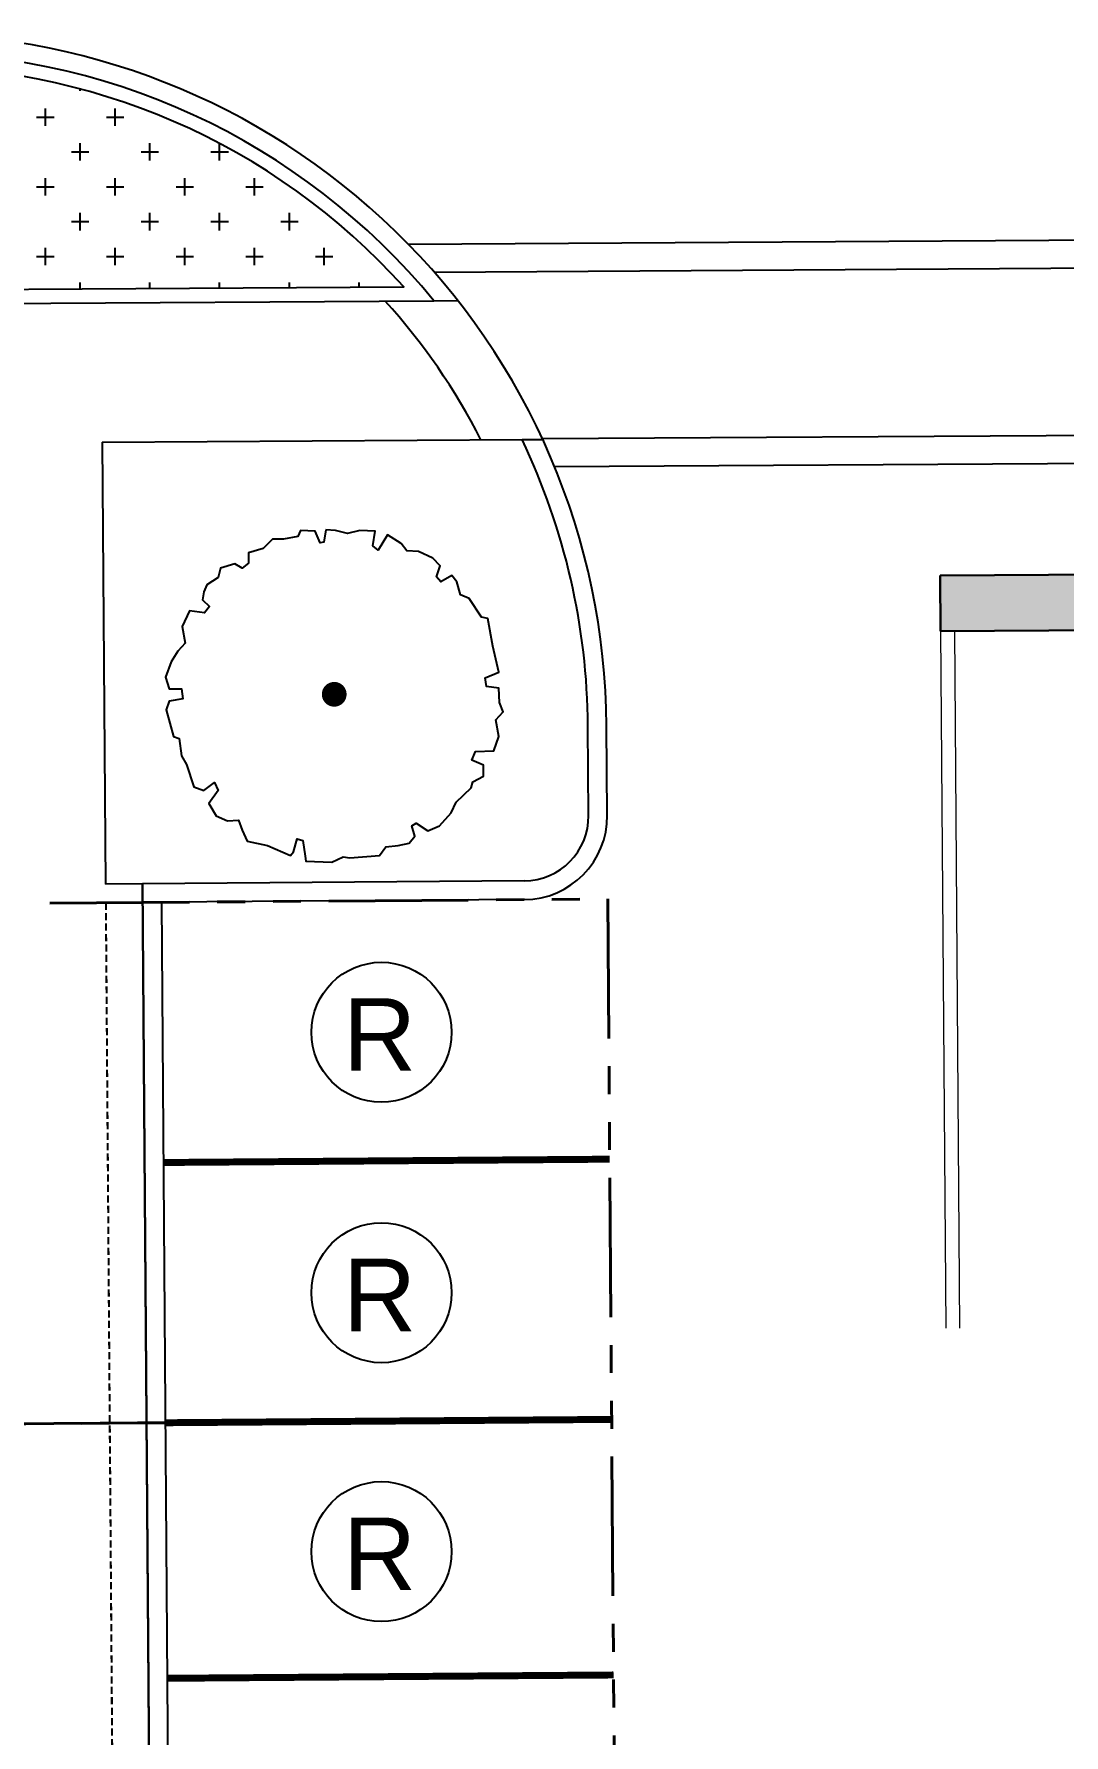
# Model space of a CAD drawing. Header units: feet. Extents: x 919634 to 928945, y 707022 to 708026.
# Drawn here: x 920328.2 to 920365.1, y 707419.8 to 707480.8 of the extents above; entities that cross this region are included whole.
import ezdxf
from ezdxf.enums import TextEntityAlignment as Align

# ---------------------------------------------------------------- set-up
doc = ezdxf.new("R2010")
doc.units = ezdxf.units.FT
doc.header["$LTSCALE"] = 20
doc.header["$MEASUREMENT"] = 0
doc.linetypes.add('Site Plan$0$HIDDEN2', pattern=[0.1875, 0.125, -0.0625])
doc.linetypes.add('Site Plan$0$PHANTOM2', pattern=[1.25, 0.625, -0.125, 0.125, -0.125, 0.125, -0.125])
for name, color, linetype in [('-u-site-xref', 7, 'Continuous'), ('LK-TREE-050M', 2, 'Continuous'), ('LK-TREE-TRNK', 32, 'Continuous'), ('LP-PATT-SHAR', 4, 'Continuous'), ('LP-SHAR-BRDR-CONT', 123, 'Continuous'), ('LP-TREE', 15, 'Continuous'), ('Site Plan$0$-u-site-parking_overhang', 252, 'Site Plan$0$HIDDEN2'), ('Site Plan$0$SP-PARKING DESIGNATION', 254, 'Continuous'), ('Site Plan$0$SP-PAVERS-BANDS', 251, 'Continuous'), ('x-Villa6-LP Block$0$LP-PATT-SHAR', 253, 'Continuous')]:
    doc.layers.add(name, color=color, linetype=linetype)
for name, color, linetype, lineweight in [('Site Plan$0$SP-CURB', 3, 'Continuous', 25), ('Site Plan$0$SP-LOT LINES', 252, 'Site Plan$0$PHANTOM2', 40), ('Site Plan$0$SP-PARKING-STRIPE', 252, 'Continuous', 25), ('Site Plan$0$SP-PAVEMENT MARKINGS', 252, 'Continuous', 30), ('Site Plan$0$SP-PAVEMENT MARKINGS-YELLOW', 252, 'Continuous', 18), ('Site Plan$0$SP-SIDEWALK', 2, 'Continuous', 25)]:
    doc.layers.add(name, color=color, linetype=linetype, lineweight=lineweight)
doc.layers.get('-u-site-xref').off()
doc.styles.add('Site Plan$0$ARIAL', font='arial.ttf')

# ---------------------------------------------------------------- blocks, each defined once
blk = doc.blocks.new('Site Plan')
at = {"layer": 'Site Plan$0$SP-PAVEMENT MARKINGS'}
h = blk.add_hatch(color=256, dxfattribs=at)
h.dxf.hatch_style = 1
edge = h.paths.add_edge_path()
edge.add_line((920370.665, 707461.42), (920360.692, 707461.357))
edge.add_line((920360.692, 707461.357), (920360.705, 707459.358))
edge.add_line((920360.705, 707459.358), (920372.959, 707459.434))
edge.add_arc((920397.758, 707456.266), 25, 168.06416, 172.71934, ccw=False)
edge.add_line((920373.298, 707461.436), (920370.665, 707461.42))
at = {"layer": 'Site Plan$0$-u-site-parking_overhang', "ltscale": 0.1, "extrusion": (7.49369e-08, 5.50407e-10, 1), "elevation": 0.069}
for points in [[(920330.777, 707449.623), (920331.189, 707394.291)], [(920330.779, 707449.623), (920331.191, 707394.291)]]:
    blk.add_lwpolyline(points, dxfattribs=at)
at = {"layer": 'Site Plan$0$SP-CURB'}
for p, q in [((920342.547, 707471.214), (920343.402, 707471.219)), ((920345.708, 707466.234), (920346.446, 707466.238)), ((920348.091, 707452.752), (920348.067, 707455.961)), ((920348.761, 707452.757), (920348.737, 707455.966)), ((920345.778, 707450.405), (920332.102, 707450.303)), ((920332.102, 707450.303), (920332.522, 707393.964)), ((920345.783, 707449.735), (920332.777, 707449.638)), ((920332.777, 707449.638), (920333.187, 707394.639))]:
    blk.add_line(p, q, dxfattribs=at)
for centre, radius, start, end in [((920323.738, 707455.781), 25, 0.42452, 91.2313), ((920323.738, 707455.781), 24.33, 39.36943, 91.2313), ((920323.738, 707455.781), 24.33, 0.42452, 25.44338), ((920345.761, 707452.734), 2.33, 270.42714, 0.42452), ((920345.761, 707452.734), 3, 270.42714, 0.42452)]:
    blk.add_arc(centre, radius, start, end, dxfattribs=at)
at = {"layer": 'Site Plan$0$SP-LOT LINES', "ltscale": 0.4, "extrusion": (7.49369e-08, 5.50407e-10, 1)}
for p, q in [((920258.78, 707449.086, 0), (920348.778, 707449.757)), ((920348.778, 707449.757), (920349.626, 707336.093)), ((920348.918, 707431.091), (920258.919, 707430.42, 0)), ((920258.919, 707430.42, 0), (920348.918, 707431.091))]:
    blk.add_line(p, q, dxfattribs=at)
at = {"layer": 'Site Plan$0$SP-PARKING DESIGNATION'}
for centre in [(920340.665, 707444.975), (920340.665, 707435.634), (920340.665, 707426.349)]:
    blk.add_circle(centre, 2.511, dxfattribs=at)
at = {"layer": 'Site Plan$0$SP-PARKING-STRIPE', "extrusion": (7.49369e-08, 5.50407e-10, 1), "const_width": 0.25, "elevation": 0.069}
for points in [[(920348.846, 707440.424), (920332.846, 707440.305)], [(920348.916, 707431.091), (920332.916, 707430.971)], [(920348.984, 707421.924), (920332.984, 707421.805)]]:
    blk.add_lwpolyline(points, dxfattribs=at)
at = {"layer": 'Site Plan$0$SP-PAVEMENT MARKINGS'}
for p, q in [((920360.692, 707461.357, 0), (920373.298, 707461.436, 0)), ((920360.692, 707461.357, 0), (920360.707, 707459.358, 0)), ((920360.707, 707459.358, 0), (920372.959, 707459.434, 0))]:
    blk.add_line(p, q, dxfattribs=at)
at = {"layer": 'Site Plan$0$SP-PAVEMENT MARKINGS-YELLOW'}
for p, q in [((920360.707, 707459.358, 0), (920360.894, 707434.358)), ((920361.207, 707459.361, 0), (920361.394, 707434.361))]:
    blk.add_line(p, q, dxfattribs=at)
at = {"layer": 'Site Plan$0$SP-PAVERS-BANDS'}
for p, q in [((920341.633, 707473.239, 0), (920379.625, 707473.476, 0)), ((920342.552, 707472.244, 0), (920378.72, 707472.47, 0)), ((920346.432, 707466.268), (920374.924, 707466.447)), ((920346.867, 707465.271, 0), (920374.45, 707465.444, 0))]:
    blk.add_line(p, q, dxfattribs=at)
at = {"layer": 'Site Plan$0$SP-SIDEWALK'}
for p, q in [((920242.484, 707470.588), (920342.547, 707471.214)), ((920330.654, 707466.14), (920345.708, 707466.234)), ((920330.654, 707466.14), (920330.772, 707450.293)), ((920332.102, 707450.303), (920330.772, 707450.293))]:
    blk.add_line(p, q, dxfattribs=at)
blk.add_arc((920323.738, 707455.781), 23, 27.00449, 42.10751, dxfattribs=at)
at = {"layer": 'Site Plan$0$SP-PARKING DESIGNATION', "style": 'Site Plan$0$ARIAL'}
for p in [(920340.597, 707443.596, 0), (920340.597, 707434.255, 0), (920340.597, 707424.97, 0)]:
    blk.add_text('R', height=2.6, dxfattribs=at).set_placement(p, align=Align.CENTER)
blk = doc.blocks.new('x-Villa6-LP Block', base_point=(60.568, 154.949, 0))
at = {"layer": 'x-Villa6-LP Block$0$LP-PATT-SHAR', "elevation": 0}
blk.add_lwpolyline([(59.898, 148.62), (174.904, 148.62)], dxfattribs=at)
blk = doc.blocks.new('TREE-SIMP-025')
at = {"layer": 'LK-TREE-050M'}
blk.add_lwpolyline([(-0.0251, 0.4987), (-0.0316, 0.4615), (-0.0426, 0.4593), (-0.0579, 0.4943), (-0.1018, 0.4965), (-0.1105, 0.479), (-0.1543, 0.4702), (-0.1872, 0.4702), (-0.2157, 0.4418), (-0.2595, 0.4286), (-0.2595, 0.398), (-0.2792, 0.3826), (-0.3011, 0.3958), (-0.345, 0.3826), (-0.3515, 0.3542), (-0.3866, 0.3323), (-0.3954, 0.3104), (-0.3997, 0.2863), (-0.3778, 0.2666), (-0.3932, 0.2469), (-0.4392, 0.2534), (-0.4611, 0.2053), (-0.4523, 0.1549), (-0.4742, 0.1308), (-0.494, 0.098), (-0.5115, 0.052), (-0.5005, 0.017), (-0.4633, 0.017), (-0.4589, -0.0137), (-0.5005, -0.0203), (-0.5093, -0.0466), (-0.4874, -0.1276), (-0.4699, -0.1341), (-0.4633, -0.1867), (-0.4479, -0.213), (-0.426, -0.2809), (-0.3954, -0.2918), (-0.3625, -0.2677), (-0.3515, -0.2918), (-0.38, -0.3312), (-0.3581, -0.3685), (-0.3231, -0.3838), (-0.2902, -0.3816), (-0.2792, -0.4122), (-0.2639, -0.4451), (-0.2025, -0.4582), (-0.1324, -0.4889), (-0.1237, -0.4779), (-0.1127, -0.4385), (-0.0952, -0.4429), (-0.0886, -0.4911), (-0.0864, -0.5064), (-0.0075, -0.5086), (0.0275, -0.4933), (0.0472, -0.4955), (0.1371, -0.4889), (0.1568, -0.4626), (0.194, -0.4582), (0.2269, -0.4517), (0.2444, -0.4298), (0.2357, -0.3991), (0.2488, -0.3904), (0.2839, -0.4144), (0.3189, -0.3991), (0.354, -0.3597), (0.3693, -0.3268), (0.4153, -0.2831), (0.4197, -0.2655), (0.4526, -0.248), (0.4526, -0.2152), (0.4175, -0.1998), (0.4285, -0.1736), (0.4833, -0.1714), (0.4986, -0.1276), (0.4898, -0.0772), (0.5118, -0.0531), (0.5008, -0.0247), (0.4986, 0.0191), (0.4614, 0.0235), (0.457, 0.0498), (0.4986, 0.0673), (0.4811, 0.1461), (0.4657, 0.2294), (0.446, 0.2337), (0.4088, 0.2907), (0.3825, 0.3016), (0.3715, 0.341), (0.3562, 0.3607), (0.3233, 0.341), (0.3102, 0.3564), (0.3211, 0.3892), (0.2992, 0.4133), (0.2554, 0.433), (0.2203, 0.4352), (0.2028, 0.4571), (0.1612, 0.4834), (0.1327, 0.4374), (0.1174, 0.4505), (0.1239, 0.4943), (0.0779, 0.4965), (0.0407, 0.4878), (0.0034, 0.4965)], close=True, dxfattribs=at)
at = {"layer": 'LK-TREE-TRNK', "const_width": 0.0375}
blk.add_lwpolyline([(-0.0188, 0, 1), (0.0187, 0, 1)], format="xyb", close=True, dxfattribs=at)

msp = doc.modelspace()

# ---------------------------------------------------------------- block references
at = {"layer": '-u-site-xref'}
msp.add_blockref('Site Plan', (0, 0), dxfattribs=at)

# ---------------------------------------------------------------- next in the draw order: hatches: boundary and pattern name
at = {"layer": 'LP-PATT-SHAR'}
h = msp.add_hatch(dxfattribs=at)
h.set_pattern_fill('CROSS', color=256, scale=5)
h.set_pattern_definition([(0, (920314.5494, 707471.5504), (1.25, 1.25), [0.625, -1.875]), (90, (920314.8619, 707471.2379), (-1.25, 1.25), [0.625, -1.875])])
edge = h.paths.add_edge_path()
edge.add_line((920314.549, 707471.55), (920341.464, 707471.708))
edge.add_arc((920323.738, 707455.781), 23.83, 41.93939, 91.2313)
edge.add_arc((920323.265, 707477.776), 1.83, 91.2313, 135.37527)
edge.add_line((920321.963, 707479.062), (920314.549, 707471.55))

# ---------------------------------------------------------------- next in the draw order: linework, layer by layer
at = {"layer": 'LP-SHAR-BRDR-CONT'}
msp.add_lwpolyline([(920314.549, 707471.55), (920341.464, 707471.708, 0.218455), (920323.226, 707479.606, 0.195032), (920321.963, 707479.062)], format="xyb", close=True, dxfattribs=at)

# ---------------------------------------------------------------- next in the draw order: block references
at = {"layer": '-u-site-xref', "rotation": 90.42714286982422}
msp.add_blockref('x-Villa6-LP Block', (920326.626, 707335.922, 0), dxfattribs=at)
at = {"layer": 'LP-TREE', "xscale": 11.82782621307909, "yscale": 11.82782621307909, "zscale": 10.46430050961437}
msp.add_blockref('TREE-SIMP-025', (920338.971, 707457.098), dxfattribs=at)

doc.saveas('drawing.dxf')
